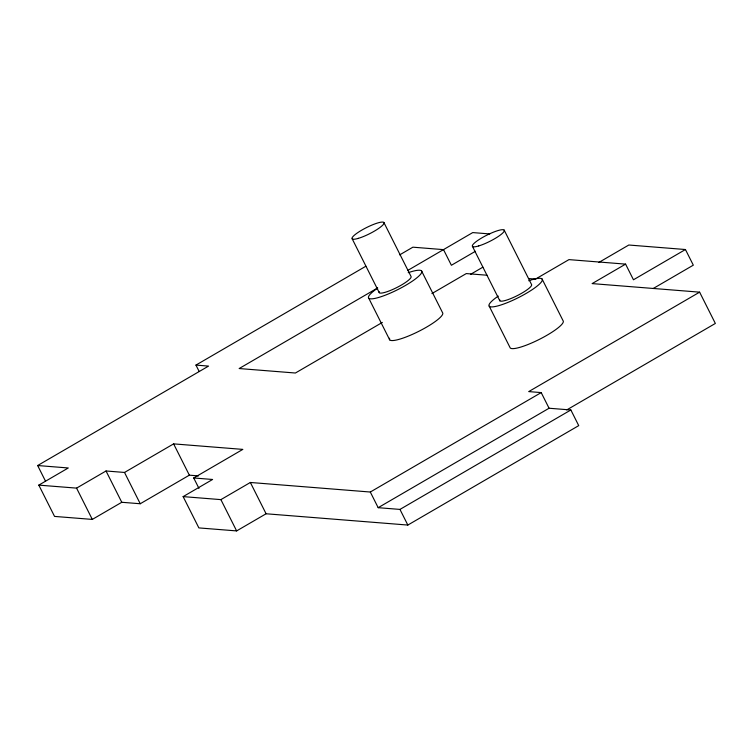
<?xml version="1.0" encoding="UTF-8"?>
<svg xmlns="http://www.w3.org/2000/svg" width="753" height="753" viewBox="0 0 753 753"><rect width="100%" height="100%" fill="white"/><g stroke="black" fill="none" stroke-linecap="round" stroke-linejoin="round"><path stroke-width="1.13" d="M199.103 371.351L195.949 365.092L365.836 266.242M45.519 481.186L37.65 465.533L208.543 366.099L195.949 365.092M399.711 254.853L412.889 247.182L443.517 249.629L451.386 265.272L475.378 251.314M198.585 475.905L189.351 475.171L140.246 503.748L121.77 502.279L92.308 519.419L54.555 516.417L38.808 485.12L68.278 467.971L37.65 465.533M377.432 288.079L239.162 368.537L295.402 373.017L382.364 322.416M407.928 270.327L472.743 232.583L489.761 233.938M38.808 485.12L76.571 488.123L106.032 470.983L124.509 472.451L173.614 443.875L242.824 449.39L193.719 477.967L198.961 488.396M431.911 293.576L466.286 273.574L487.05 275.231M470.71 274.252L482.871 267.174M183.13 496.613L220.893 499.625L250.354 482.475L370.307 492.029L378.175 507.682L549.069 408.239L570.859 409.971L578.728 425.624L407.834 525.057L266.091 513.772L236.63 530.912L198.867 527.909L183.13 496.613L212.591 479.473L193.719 477.967M598.814 262.468L628.811 245.017L685.446 249.525L693.315 265.169L653.105 288.568M685.446 249.525L633.461 279.777L625.592 264.124L592.131 283.599L699.612 292.155L715.35 323.451L566.708 409.943M699.612 292.155L528.719 391.598L541.2 392.595L549.069 408.239M370.307 492.029L541.2 392.595M378.175 507.682L399.965 509.414L570.859 409.971M625.592 264.124L568.957 259.616L535.496 279.09L528.578 278.535M542.085 279.015L563.075 320.74A29.744 5.723 -26.7 0 1 540.419 338.831A29.744 5.723 -26.7 0 1 510.205 347.905L489.224 306.179M504.181 230.117L531.514 284.446A17.846 3.436 -26.7 0 1 515.833 296.343A17.846 3.436 -26.7 0 1 499.747 299.769M472.47 246.41L499.794 300.748M421.567 270.948L442.548 312.674A29.744 5.723 -26.7 0 1 416.409 332.497A29.744 5.723 -26.7 0 1 389.612 338.219M383.898 222.512L410.997 276.389A17.846 3.436 -26.7 0 1 395.306 288.277A17.846 3.436 -26.7 0 1 379.23 291.712M352.178 238.805L379.277 292.682M368.706 298.122L389.687 339.848M399.965 509.414L407.834 525.057M250.354 482.475L266.091 513.772M220.893 499.625L236.63 530.912M173.614 443.875L189.351 475.171M124.509 472.451L140.246 503.748M106.032 470.983L121.77 502.279M76.571 488.123L92.308 519.419M528.747 280.756A29.744 5.723 -26.7 0 1 537.247 285.989A29.744 5.723 -26.7 0 1 497.545 305.972A29.744 5.723 -26.7 0 1 498.27 296.089M408.23 272.69A29.744 5.723 -26.7 0 1 416.72 277.932A29.744 5.723 -26.7 0 1 377.027 297.915A29.744 5.723 -26.7 0 1 377.752 288.032M358.428 238.334A17.846 3.436 -26.7 0 0 383.945 223.481A17.846 3.436 -26.7 0 0 361.741 230.154A17.846 3.436 -26.7 0 0 358.428 238.334M478.71 245.939A17.846 3.436 -26.7 0 0 504.228 231.086A17.846 3.436 -26.7 0 0 482.033 237.76A17.846 3.436 -26.7 0 0 478.71 245.939"/></g></svg>
